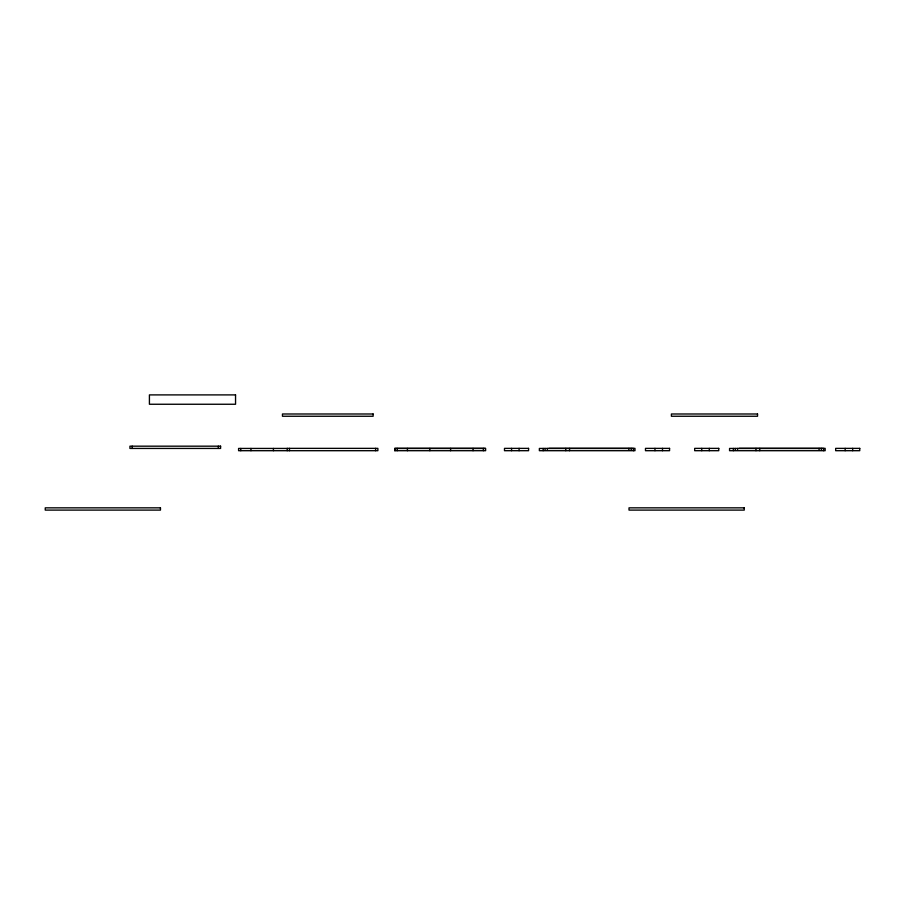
<?xml version="1.0" encoding="UTF-8"?>
<svg xmlns="http://www.w3.org/2000/svg" width="905" height="905" viewBox="0 0 905 905"><rect width="100%" height="100%" fill="white"/><g stroke="black" fill="none" stroke-linecap="round" stroke-linejoin="round"><path stroke-width="1.36" d="M485.363 448.36L394.704 448.36L394.704 450.701L485.623 450.701L485.623 448.439L394.965 448.439L394.965 450.701M548.849 448.348L634.971 448.348L634.971 450.701L539.369 450.701L539.369 448.439L633.466 448.439L633.466 450.701M739.034 448.348L825.156 448.348L825.156 450.701L729.554 450.701L729.554 448.439L823.652 448.439L823.652 450.701M287.383 448.439L238.592 448.439L238.592 450.701L377.871 450.701L377.871 448.36L287.213 448.36L287.213 450.701M852.68 448.371L852.68 450.701M845.157 448.371L845.157 450.701M821.389 448.439L821.389 449.57M819.059 448.439L819.059 449.57M759.748 448.439L759.748 450.701M755.969 448.439L755.969 450.701M737.586 448.439L737.586 449.57M735.256 448.439L735.256 449.57M733.344 448.439L733.344 450.701M709.271 448.371L709.271 450.701M701.76 448.371L701.76 450.701M662.494 448.371L662.494 450.701M654.971 448.371L654.971 450.701M631.204 448.439L631.204 449.57M628.873 448.439L628.873 449.57M569.562 448.439L569.562 450.701M565.783 448.439L565.783 450.701M547.389 448.439L547.389 449.57M545.07 448.439L545.07 449.57M543.158 448.439L543.158 450.701M519.085 448.371L519.085 450.701M511.574 448.371L511.574 450.701M483.361 448.439L483.361 450.701M473.055 448.439L473.055 450.701M450.6 448.439L450.6 450.701M429.852 448.439L429.852 450.701M407.397 448.439L407.397 450.701M397.227 448.439L397.227 450.701M375.609 448.36L375.609 450.701M289.476 448.36L289.476 450.701M273.412 448.439L273.412 450.701M250.957 448.439L250.957 450.701M240.787 448.439L240.787 450.701M218.331 446.176L218.331 448.439M132.198 446.176L132.198 448.439M235.549 394.897L149.416 394.897L149.416 404.252L235.549 404.252L235.549 394.897M373.12 413.992L282.462 413.992L282.462 416.255L373.12 416.255L373.12 413.992M757.542 413.992L671.408 413.992L671.408 416.255L757.542 416.255L757.542 413.992M220.594 446.176L129.935 446.176L129.935 448.439L220.594 448.439L220.594 446.176M528.577 448.371L504.492 448.371L504.492 450.701L528.577 450.701L528.577 448.371M669.564 448.371L645.48 448.371L645.48 450.701L669.564 450.701L669.564 448.371M718.762 448.371L694.678 448.371L694.678 450.701L718.762 450.701L718.762 448.371M859.75 448.371L835.666 448.371L835.666 450.701L859.75 450.701L859.75 448.371M160.468 507.841L45.25 507.841L45.25 510.103L160.468 510.103L160.468 507.841M744.238 507.841L629.02 507.841L629.02 510.103L744.238 510.103L744.238 507.841"/></g></svg>
